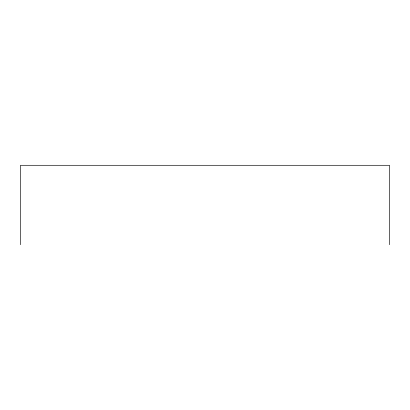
<?xml version="1.0" encoding="UTF-8"?>
<svg xmlns="http://www.w3.org/2000/svg" width="410" height="410" viewBox="0 0 410 410"><rect width="100%" height="100%" fill="white"/><g stroke="black" fill="none" stroke-linecap="round" stroke-linejoin="round"><path stroke-width="0.61" d="M389.5 244.703L389.5 165.297L20.5 165.297L20.5 244.703"/></g></svg>
